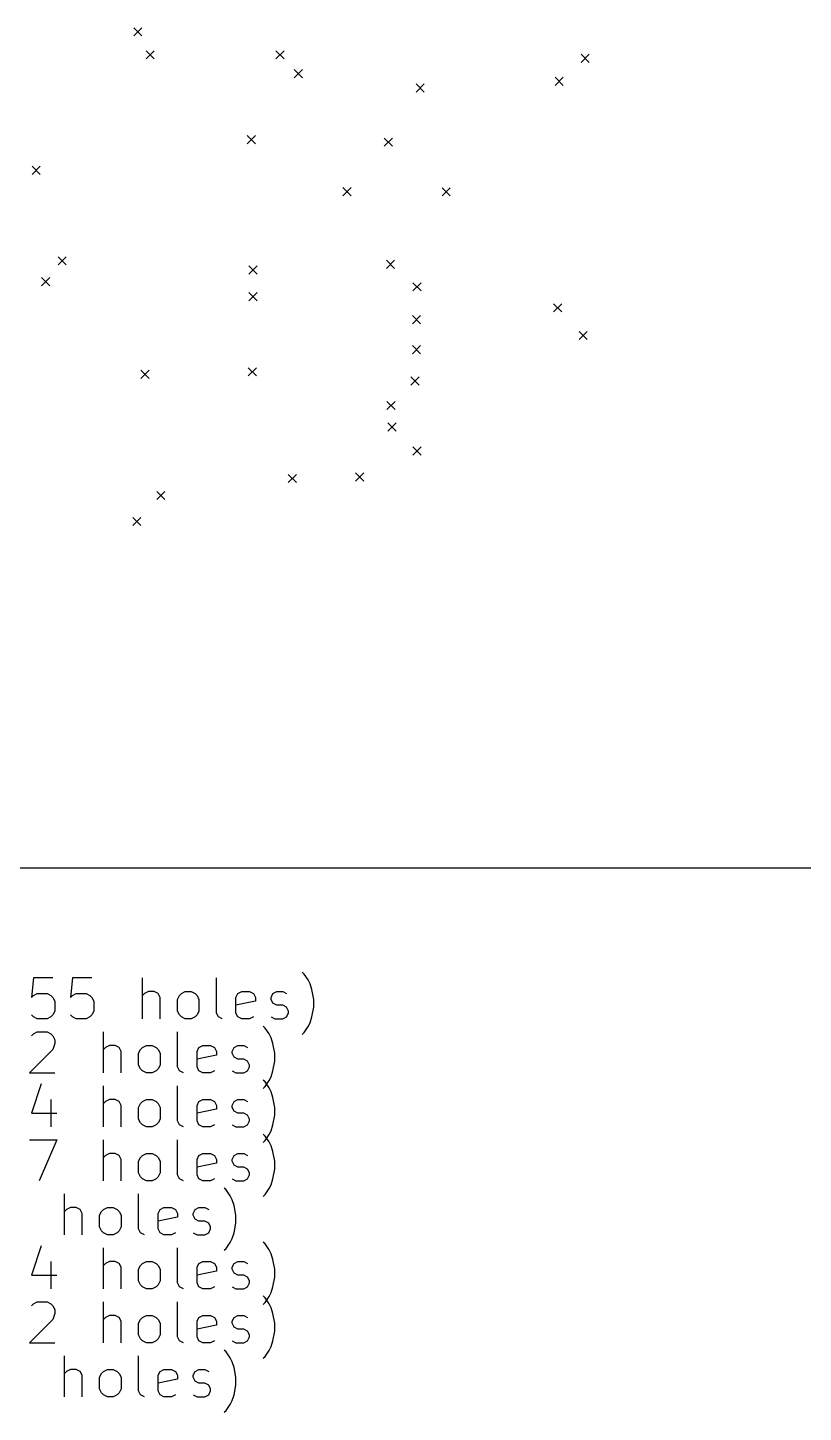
# Model space of a CAD drawing. Extents: x 1.89 to 8.04, y -7.21 to -1.3.
# Drawn here: x 3.474 to 4.967, y -7.207 to -4.541 of the extents above; entities that cross this region are included whole.
import ezdxf

# ---------------------------------------------------------------- set-up
doc = ezdxf.new("R2010")
doc.units = 0
doc.header["$MEASUREMENT"] = 0
doc.layers.add('BLACK', color=7, linetype='CONTINUOUS')

msp = doc.modelspace()

# ---------------------------------------------------------------- linework, layer by layer
at = {"layer": 'BLACK', "linetype": 'CONTINUOUS'}
for p, q in [((3.6781, -4.5413), (3.6939, -4.5571)), ((3.6939, -4.5413), (3.6781, -4.5571)), ((3.7018, -4.5856), (3.7175, -4.6014)), ((3.7175, -4.5856), (3.7018, -4.6014)), ((3.9518, -4.5856), (3.9675, -4.6014)), ((3.9675, -4.5856), (3.9518, -4.6014)), ((4.5394, -4.5925), (4.5551, -4.6083)), ((4.5551, -4.5925), (4.5394, -4.6083)), ((3.9872, -4.622), (4.003, -4.6378)), ((4.003, -4.622), (3.9872, -4.6378)), ((4.4892, -4.6368), (4.5049, -4.6526)), ((4.5049, -4.6368), (4.4892, -4.6526)), ((4.2215, -4.6496), (4.2372, -4.6654)), ((4.2372, -4.6496), (4.2215, -4.6654)), ((3.8967, -4.749), (3.9124, -4.7648)), ((3.9124, -4.749), (3.8967, -4.7648)), ((4.1604, -4.7539), (4.1762, -4.7697)), ((4.1762, -4.7539), (4.1604, -4.7697)), ((3.4823, -4.8081), (3.498, -4.8238)), ((3.498, -4.8081), (3.4823, -4.8238)), ((4.0807, -4.8492), (4.0965, -4.865)), ((4.0965, -4.8492), (4.0807, -4.865)), ((4.2717, -4.8494), (4.2874, -4.8652)), ((4.2874, -4.8494), (4.2717, -4.8652)), ((3.5325, -4.9823), (3.5482, -4.998)), ((3.5482, -4.9823), (3.5325, -4.998)), ((3.8996, -5), (3.9154, -5.0157)), ((3.9154, -5), (3.8996, -5.0157)), ((4.1644, -4.9892), (4.1801, -5.0049)), ((4.1801, -4.9892), (4.1644, -5.0049)), ((3.5007, -5.0226), (3.5165, -5.0384)), ((3.5165, -5.0226), (3.5007, -5.0384)), ((4.2156, -5.0325), (4.2313, -5.0482)), ((4.2313, -5.0325), (4.2156, -5.0482)), ((3.8996, -5.0512), (3.9154, -5.0669)), ((3.9154, -5.0512), (3.8996, -5.0669)), ((4.4862, -5.0728), (4.502, -5.0886)), ((4.502, -5.0728), (4.4862, -5.0886)), ((4.2146, -5.0955), (4.2303, -5.1112)), ((4.2303, -5.0955), (4.2146, -5.1112)), ((4.5354, -5.126), (4.5512, -5.1417)), ((4.5512, -5.126), (4.5354, -5.1417)), ((4.2146, -5.1535), (4.2303, -5.1693)), ((4.2303, -5.1535), (4.2146, -5.1693)), ((3.8986, -5.1959), (3.9144, -5.2116)), ((3.9144, -5.1959), (3.8986, -5.2116)), ((3.6919, -5.2008), (3.7077, -5.2165)), ((3.7077, -5.2008), (3.6919, -5.2165)), ((4.2116, -5.2136), (4.2274, -5.2293)), ((4.2274, -5.2136), (4.2116, -5.2293)), ((4.1654, -5.2608), (4.1811, -5.2766)), ((4.1811, -5.2608), (4.1654, -5.2766)), ((4.1673, -5.3022), (4.1831, -5.3179)), ((4.1831, -5.3022), (4.1673, -5.3179)), ((4.2156, -5.3484), (4.2313, -5.3642)), ((4.2313, -5.3484), (4.2156, -5.3642)), ((3.9754, -5.4016), (3.9911, -5.4173)), ((3.9911, -5.4016), (3.9754, -5.4173)), ((4.1053, -5.3986), (4.1211, -5.4144)), ((4.1211, -5.3986), (4.1053, -5.4144)), ((3.7224, -5.4341), (3.7382, -5.4498)), ((3.7382, -5.4341), (3.7224, -5.4498)), ((3.6762, -5.4843), (3.6919, -5.5)), ((3.6919, -5.4843), (3.6762, -5.5)), ((8.0404, -6.1596), (1.9744, -6.1596)), ((3.4849, -6.3709), (3.4812, -6.4084)), ((3.5224, -6.3709), (3.4849, -6.3709)), ((3.5599, -6.3709), (3.5562, -6.4084)), ((3.5974, -6.3709), (3.5599, -6.3709)), ((3.6949, -6.4496), (3.6949, -6.3709)), ((3.8374, -6.4384), (3.8374, -6.3709)), ((4.0061, -6.3634), (4.0024, -6.3596)), ((4.0136, -6.3746), (4.0061, -6.3634)), ((3.7062, -6.3971), (3.6987, -6.4009)), ((3.7174, -6.3971), (3.7062, -6.3971)), ((3.7249, -6.4009), (3.7174, -6.3971)), ((3.7699, -6.4009), (3.7774, -6.3971)), ((3.7774, -6.3971), (3.7886, -6.3971)), ((3.7886, -6.3971), (3.7961, -6.4009)), ((3.8786, -6.4009), (3.8861, -6.3971)), ((3.8861, -6.3971), (3.9011, -6.3971)), ((3.9011, -6.3971), (3.9086, -6.4009)), ((3.9461, -6.4009), (3.9536, -6.3971)), ((3.9536, -6.3971), (3.9649, -6.3971)), ((3.9649, -6.3971), (3.9724, -6.4009)), ((4.0174, -6.3821), (4.0136, -6.3746)), ((4.0211, -6.3934), (4.0174, -6.3821)), ((4.0249, -6.4121), (4.0211, -6.3934)), ((3.4812, -6.4084), (3.4849, -6.4046)), ((3.4849, -6.4046), (3.4924, -6.4009)), ((3.4924, -6.4009), (3.5112, -6.4009)), ((3.5112, -6.4009), (3.5187, -6.4046)), ((3.5187, -6.4046), (3.5224, -6.4084)), ((3.5224, -6.4084), (3.5262, -6.4159)), ((3.5262, -6.4159), (3.5262, -6.4346)), ((3.5562, -6.4084), (3.5599, -6.4046)), ((3.5599, -6.4046), (3.5674, -6.4009)), ((3.5674, -6.4009), (3.5862, -6.4009)), ((3.5862, -6.4009), (3.5937, -6.4046)), ((3.5937, -6.4046), (3.5974, -6.4084)), ((3.5974, -6.4084), (3.6012, -6.4159)), ((3.6012, -6.4159), (3.6012, -6.4346)), ((3.6987, -6.4009), (3.6949, -6.4046)), ((3.7287, -6.4084), (3.7249, -6.4009)), ((3.7287, -6.4496), (3.7287, -6.4084)), ((3.7624, -6.4121), (3.7661, -6.4046)), ((3.7624, -6.4346), (3.7624, -6.4121)), ((3.7661, -6.4046), (3.7699, -6.4009)), ((3.7961, -6.4009), (3.7999, -6.4046)), ((3.7999, -6.4046), (3.8036, -6.4121)), ((3.8036, -6.4121), (3.8036, -6.4346)), ((3.8749, -6.4084), (3.8786, -6.4009)), ((3.8749, -6.4384), (3.8749, -6.4084)), ((3.9124, -6.4159), (3.8749, -6.4234)), ((3.9086, -6.4009), (3.9124, -6.4084)), ((3.9124, -6.4084), (3.9124, -6.4159)), ((3.9424, -6.4084), (3.9461, -6.4009)), ((3.9424, -6.4121), (3.9424, -6.4084)), ((3.9461, -6.4196), (3.9424, -6.4121)), ((3.9536, -6.4234), (3.9461, -6.4196)), ((3.9649, -6.4234), (3.9536, -6.4234)), ((3.9724, -6.4271), (3.9649, -6.4234)), ((4.0249, -6.4271), (4.0249, -6.4121)), ((3.4849, -6.4459), (3.4812, -6.4421)), ((3.4924, -6.4496), (3.4849, -6.4459)), ((3.5112, -6.4496), (3.4924, -6.4496)), ((3.5187, -6.4459), (3.5112, -6.4496)), ((3.5224, -6.4421), (3.5187, -6.4459)), ((3.5262, -6.4346), (3.5224, -6.4421)), ((3.5599, -6.4459), (3.5562, -6.4421)), ((3.5674, -6.4496), (3.5599, -6.4459)), ((3.5862, -6.4496), (3.5674, -6.4496)), ((3.5937, -6.4459), (3.5862, -6.4496)), ((3.5974, -6.4421), (3.5937, -6.4459)), ((3.6012, -6.4346), (3.5974, -6.4421)), ((3.7661, -6.4421), (3.7624, -6.4346)), ((3.7699, -6.4459), (3.7661, -6.4421)), ((3.7774, -6.4496), (3.7699, -6.4459)), ((3.7886, -6.4496), (3.7774, -6.4496)), ((3.7961, -6.4459), (3.7886, -6.4496)), ((3.7999, -6.4421), (3.7961, -6.4459)), ((3.8036, -6.4346), (3.7999, -6.4421)), ((3.8411, -6.4459), (3.8374, -6.4384)), ((3.8486, -6.4496), (3.8411, -6.4459)), ((3.8786, -6.4459), (3.8749, -6.4384)), ((3.8861, -6.4496), (3.8786, -6.4459)), ((3.9011, -6.4496), (3.8861, -6.4496)), ((3.9086, -6.4459), (3.9011, -6.4496)), ((3.9424, -6.4459), (3.9499, -6.4496)), ((3.9499, -6.4496), (3.9649, -6.4496)), ((3.9649, -6.4496), (3.9724, -6.4459)), ((3.9761, -6.4346), (3.9724, -6.4271)), ((3.9724, -6.4459), (3.9761, -6.4384)), ((3.9761, -6.4384), (3.9761, -6.4346)), ((4.0174, -6.4571), (4.0211, -6.4459)), ((4.0211, -6.4459), (4.0249, -6.4271)), ((3.4849, -6.4785), (3.4924, -6.4748)), ((3.4924, -6.4748), (3.5112, -6.4748)), ((3.5112, -6.4748), (3.5187, -6.4785)), ((3.6199, -6.5535), (3.6199, -6.4748)), ((3.7624, -6.5423), (3.7624, -6.4748)), ((3.9311, -6.4673), (3.9274, -6.4635)), ((3.9386, -6.4785), (3.9311, -6.4673)), ((4.0024, -6.4796), (4.0061, -6.4758)), ((4.0061, -6.4758), (4.0136, -6.4646)), ((4.0136, -6.4646), (4.0174, -6.4571)), ((3.4812, -6.4823), (3.4849, -6.4785)), ((3.5187, -6.4785), (3.5224, -6.4823)), ((3.5224, -6.4823), (3.5262, -6.4898)), ((3.5262, -6.4973), (3.5224, -6.5085)), ((3.5262, -6.4898), (3.5262, -6.4973)), ((3.6312, -6.501), (3.6237, -6.5048)), ((3.6424, -6.501), (3.6312, -6.501)), ((3.6499, -6.5048), (3.6424, -6.501)), ((3.6949, -6.5048), (3.7024, -6.501)), ((3.7024, -6.501), (3.7137, -6.501)), ((3.7137, -6.501), (3.7212, -6.5048)), ((3.8036, -6.5048), (3.8111, -6.501)), ((3.8111, -6.501), (3.8261, -6.501)), ((3.8261, -6.501), (3.8336, -6.5048)), ((3.8711, -6.5048), (3.8786, -6.501)), ((3.8786, -6.501), (3.8899, -6.501)), ((3.8899, -6.501), (3.8974, -6.5048)), ((3.9424, -6.486), (3.9386, -6.4785)), ((3.9461, -6.4973), (3.9424, -6.486)), ((3.9499, -6.516), (3.9461, -6.4973)), ((3.5224, -6.5085), (3.4774, -6.5535)), ((3.6237, -6.5048), (3.6199, -6.5085)), ((3.6537, -6.5123), (3.6499, -6.5048)), ((3.6537, -6.5535), (3.6537, -6.5123)), ((3.6874, -6.516), (3.6912, -6.5085)), ((3.6874, -6.5385), (3.6874, -6.516)), ((3.6912, -6.5085), (3.6949, -6.5048)), ((3.7212, -6.5048), (3.7249, -6.5085)), ((3.7249, -6.5085), (3.7287, -6.516)), ((3.7287, -6.516), (3.7287, -6.5385)), ((3.7999, -6.5123), (3.8036, -6.5048)), ((3.7999, -6.5423), (3.7999, -6.5123)), ((3.8374, -6.5198), (3.7999, -6.5273)), ((3.8336, -6.5048), (3.8374, -6.5123)), ((3.8374, -6.5123), (3.8374, -6.5198)), ((3.8674, -6.5123), (3.8711, -6.5048)), ((3.8674, -6.516), (3.8674, -6.5123)), ((3.8711, -6.5235), (3.8674, -6.516)), ((3.8786, -6.5273), (3.8711, -6.5235)), ((3.8899, -6.5273), (3.8786, -6.5273)), ((3.8974, -6.531), (3.8899, -6.5273)), ((3.9011, -6.5385), (3.8974, -6.531)), ((3.9461, -6.5498), (3.9499, -6.531)), ((3.9499, -6.531), (3.9499, -6.516)), ((3.4774, -6.5535), (3.5262, -6.5535)), ((3.6912, -6.546), (3.6874, -6.5385)), ((3.6949, -6.5498), (3.6912, -6.546)), ((3.7024, -6.5535), (3.6949, -6.5498)), ((3.7137, -6.5535), (3.7024, -6.5535)), ((3.7212, -6.5498), (3.7137, -6.5535)), ((3.7249, -6.546), (3.7212, -6.5498)), ((3.7287, -6.5385), (3.7249, -6.546)), ((3.7661, -6.5498), (3.7624, -6.5423)), ((3.7736, -6.5535), (3.7661, -6.5498)), ((3.8036, -6.5498), (3.7999, -6.5423)), ((3.8111, -6.5535), (3.8036, -6.5498)), ((3.8261, -6.5535), (3.8111, -6.5535)), ((3.8336, -6.5498), (3.8261, -6.5535)), ((3.8674, -6.5498), (3.8749, -6.5535)), ((3.8749, -6.5535), (3.8899, -6.5535)), ((3.8899, -6.5535), (3.8974, -6.5498)), ((3.8974, -6.5498), (3.9011, -6.5423)), ((3.9011, -6.5423), (3.9011, -6.5385)), ((3.9424, -6.561), (3.9461, -6.5498)), ((3.4999, -6.575), (3.4812, -6.6312)), ((3.6199, -6.6575), (3.6199, -6.5787)), ((3.7624, -6.6462), (3.7624, -6.5787)), ((3.9311, -6.5712), (3.9274, -6.5675)), ((3.9274, -6.5835), (3.9311, -6.5798)), ((3.9311, -6.5798), (3.9386, -6.5685)), ((3.9386, -6.5825), (3.9311, -6.5712)), ((3.9386, -6.5685), (3.9424, -6.561)), ((3.9424, -6.59), (3.9386, -6.5825)), ((3.5187, -6.605), (3.5187, -6.6575)), ((3.6237, -6.6087), (3.6199, -6.6125)), ((3.6312, -6.605), (3.6237, -6.6087)), ((3.6424, -6.605), (3.6312, -6.605)), ((3.6499, -6.6087), (3.6424, -6.605)), ((3.6537, -6.6162), (3.6499, -6.6087)), ((3.6912, -6.6125), (3.6949, -6.6087)), ((3.6949, -6.6087), (3.7024, -6.605)), ((3.7024, -6.605), (3.7137, -6.605)), ((3.7137, -6.605), (3.7212, -6.6087)), ((3.7212, -6.6087), (3.7249, -6.6125)), ((3.7999, -6.6162), (3.8036, -6.6087)), ((3.8036, -6.6087), (3.8111, -6.605)), ((3.8111, -6.605), (3.8261, -6.605)), ((3.8261, -6.605), (3.8336, -6.6087)), ((3.8336, -6.6087), (3.8374, -6.6162)), ((3.8674, -6.6162), (3.8711, -6.6087)), ((3.8711, -6.6087), (3.8786, -6.605)), ((3.8786, -6.605), (3.8899, -6.605)), ((3.8899, -6.605), (3.8974, -6.6087)), ((3.9461, -6.6012), (3.9424, -6.59)), ((3.9499, -6.62), (3.9461, -6.6012)), ((3.4812, -6.6312), (3.5299, -6.6312)), ((3.6537, -6.6575), (3.6537, -6.6162)), ((3.6874, -6.62), (3.6912, -6.6125)), ((3.6874, -6.6425), (3.6874, -6.62)), ((3.7249, -6.6125), (3.7287, -6.62)), ((3.7287, -6.62), (3.7287, -6.6425)), ((3.7999, -6.6462), (3.7999, -6.6162)), ((3.8374, -6.6237), (3.7999, -6.6312)), ((3.8374, -6.6162), (3.8374, -6.6237)), ((3.8674, -6.62), (3.8674, -6.6162)), ((3.8711, -6.6275), (3.8674, -6.62)), ((3.8786, -6.6312), (3.8711, -6.6275)), ((3.8899, -6.6312), (3.8786, -6.6312)), ((3.8974, -6.635), (3.8899, -6.6312)), ((3.9011, -6.6425), (3.8974, -6.635)), ((3.9461, -6.6537), (3.9499, -6.635)), ((3.9499, -6.635), (3.9499, -6.62)), ((3.6912, -6.65), (3.6874, -6.6425)), ((3.6949, -6.6537), (3.6912, -6.65)), ((3.7024, -6.6575), (3.6949, -6.6537)), ((3.7137, -6.6575), (3.7024, -6.6575)), ((3.7212, -6.6537), (3.7137, -6.6575)), ((3.7249, -6.65), (3.7212, -6.6537)), ((3.7287, -6.6425), (3.7249, -6.65)), ((3.7661, -6.6537), (3.7624, -6.6462)), ((3.7736, -6.6575), (3.7661, -6.6537)), ((3.8036, -6.6537), (3.7999, -6.6462)), ((3.8111, -6.6575), (3.8036, -6.6537)), ((3.8261, -6.6575), (3.8111, -6.6575)), ((3.8336, -6.6537), (3.8261, -6.6575)), ((3.8674, -6.6537), (3.8749, -6.6575)), ((3.8749, -6.6575), (3.8899, -6.6575)), ((3.8899, -6.6575), (3.8974, -6.6537)), ((3.8974, -6.6537), (3.9011, -6.6462)), ((3.9011, -6.6462), (3.9011, -6.6425)), ((3.9424, -6.665), (3.9461, -6.6537)), ((3.4774, -6.6827), (3.5299, -6.6827)), ((3.5299, -6.6827), (3.4962, -6.7614)), ((3.6199, -6.7614), (3.6199, -6.6827)), ((3.7624, -6.7502), (3.7624, -6.6827)), ((3.9311, -6.6752), (3.9274, -6.6714)), ((3.9274, -6.6875), (3.9311, -6.6837)), ((3.9311, -6.6837), (3.9386, -6.6725)), ((3.9386, -6.6864), (3.9311, -6.6752)), ((3.9386, -6.6725), (3.9424, -6.665)), ((3.9424, -6.6939), (3.9386, -6.6864)), ((3.6237, -6.7127), (3.6199, -6.7164)), ((3.6312, -6.7089), (3.6237, -6.7127)), ((3.6424, -6.7089), (3.6312, -6.7089)), ((3.6499, -6.7127), (3.6424, -6.7089)), ((3.6537, -6.7202), (3.6499, -6.7127)), ((3.6874, -6.7239), (3.6912, -6.7164)), ((3.6912, -6.7164), (3.6949, -6.7127)), ((3.6949, -6.7127), (3.7024, -6.7089)), ((3.7024, -6.7089), (3.7137, -6.7089)), ((3.7137, -6.7089), (3.7212, -6.7127)), ((3.7212, -6.7127), (3.7249, -6.7164)), ((3.7249, -6.7164), (3.7287, -6.7239)), ((3.7999, -6.7202), (3.8036, -6.7127)), ((3.8036, -6.7127), (3.8111, -6.7089)), ((3.8111, -6.7089), (3.8261, -6.7089)), ((3.8261, -6.7089), (3.8336, -6.7127)), ((3.8336, -6.7127), (3.8374, -6.7202)), ((3.8674, -6.7202), (3.8711, -6.7127)), ((3.8711, -6.7127), (3.8786, -6.7089)), ((3.8786, -6.7089), (3.8899, -6.7089)), ((3.8899, -6.7089), (3.8974, -6.7127)), ((3.9461, -6.7052), (3.9424, -6.6939)), ((3.9499, -6.7239), (3.9461, -6.7052)), ((3.6537, -6.7614), (3.6537, -6.7202)), ((3.6874, -6.7464), (3.6874, -6.7239)), ((3.7287, -6.7239), (3.7287, -6.7464)), ((3.7999, -6.7502), (3.7999, -6.7202)), ((3.8374, -6.7277), (3.7999, -6.7352)), ((3.8374, -6.7202), (3.8374, -6.7277)), ((3.8674, -6.7239), (3.8674, -6.7202)), ((3.8711, -6.7314), (3.8674, -6.7239)), ((3.8786, -6.7352), (3.8711, -6.7314)), ((3.8899, -6.7352), (3.8786, -6.7352)), ((3.8974, -6.7389), (3.8899, -6.7352)), ((3.9011, -6.7464), (3.8974, -6.7389)), ((3.9461, -6.7577), (3.9499, -6.7389)), ((3.9499, -6.7389), (3.9499, -6.7239)), ((3.6912, -6.7539), (3.6874, -6.7464)), ((3.6949, -6.7577), (3.6912, -6.7539)), ((3.7024, -6.7614), (3.6949, -6.7577)), ((3.7137, -6.7614), (3.7024, -6.7614)), ((3.7212, -6.7577), (3.7137, -6.7614)), ((3.7249, -6.7539), (3.7212, -6.7577)), ((3.7287, -6.7464), (3.7249, -6.7539)), ((3.7661, -6.7577), (3.7624, -6.7502)), ((3.7736, -6.7614), (3.7661, -6.7577)), ((3.8036, -6.7577), (3.7999, -6.7502)), ((3.8111, -6.7614), (3.8036, -6.7577)), ((3.8261, -6.7614), (3.8111, -6.7614)), ((3.8336, -6.7577), (3.8261, -6.7614)), ((3.8674, -6.7577), (3.8749, -6.7614)), ((3.8749, -6.7614), (3.8899, -6.7614)), ((3.8899, -6.7614), (3.8974, -6.7577)), ((3.8974, -6.7577), (3.9011, -6.7502)), ((3.9011, -6.7502), (3.9011, -6.7464)), ((3.9386, -6.7764), (3.9424, -6.7689)), ((3.9424, -6.7689), (3.9461, -6.7577)), ((3.5449, -6.8653), (3.5449, -6.7866)), ((3.6874, -6.8541), (3.6874, -6.7866)), ((3.8561, -6.7791), (3.8524, -6.7754)), ((3.8636, -6.7904), (3.8561, -6.7791)), ((3.8674, -6.7979), (3.8636, -6.7904)), ((3.9274, -6.7914), (3.9311, -6.7877)), ((3.9311, -6.7877), (3.9386, -6.7764)), ((3.5487, -6.8166), (3.5449, -6.8204)), ((3.5562, -6.8129), (3.5487, -6.8166)), ((3.5674, -6.8129), (3.5562, -6.8129)), ((3.5749, -6.8166), (3.5674, -6.8129)), ((3.5787, -6.8241), (3.5749, -6.8166)), ((3.5787, -6.8653), (3.5787, -6.8241)), ((3.6124, -6.8279), (3.6162, -6.8204)), ((3.6162, -6.8204), (3.6199, -6.8166)), ((3.6199, -6.8166), (3.6274, -6.8129)), ((3.6274, -6.8129), (3.6387, -6.8129)), ((3.6387, -6.8129), (3.6462, -6.8166)), ((3.6462, -6.8166), (3.6499, -6.8204)), ((3.6499, -6.8204), (3.6537, -6.8279)), ((3.7249, -6.8241), (3.7287, -6.8166)), ((3.7249, -6.8541), (3.7249, -6.8241)), ((3.7287, -6.8166), (3.7362, -6.8129)), ((3.7362, -6.8129), (3.7511, -6.8129)), ((3.7511, -6.8129), (3.7586, -6.8166)), ((3.7586, -6.8166), (3.7624, -6.8241)), ((3.7624, -6.8241), (3.7624, -6.8316)), ((3.7924, -6.8241), (3.7961, -6.8166)), ((3.7924, -6.8279), (3.7924, -6.8241)), ((3.7961, -6.8166), (3.8036, -6.8129)), ((3.8036, -6.8129), (3.8149, -6.8129)), ((3.8149, -6.8129), (3.8224, -6.8166)), ((3.8711, -6.8091), (3.8674, -6.7979)), ((3.8749, -6.8279), (3.8711, -6.8091)), ((3.6124, -6.8503), (3.6124, -6.8279)), ((3.6162, -6.8578), (3.6124, -6.8503)), ((3.6537, -6.8503), (3.6499, -6.8578)), ((3.6537, -6.8279), (3.6537, -6.8503)), ((3.7624, -6.8316), (3.7249, -6.8391)), ((3.7961, -6.8354), (3.7924, -6.8279)), ((3.8036, -6.8391), (3.7961, -6.8354)), ((3.8149, -6.8391), (3.8036, -6.8391)), ((3.8224, -6.8429), (3.8149, -6.8391)), ((3.8261, -6.8503), (3.8224, -6.8429)), ((3.8261, -6.8541), (3.8261, -6.8503)), ((3.8711, -6.8616), (3.8749, -6.8429)), ((3.8749, -6.8429), (3.8749, -6.8279)), ((3.6199, -6.8616), (3.6162, -6.8578)), ((3.6274, -6.8653), (3.6199, -6.8616)), ((3.6387, -6.8653), (3.6274, -6.8653)), ((3.6462, -6.8616), (3.6387, -6.8653)), ((3.6499, -6.8578), (3.6462, -6.8616)), ((3.6912, -6.8616), (3.6874, -6.8541)), ((3.6987, -6.8653), (3.6912, -6.8616)), ((3.7287, -6.8616), (3.7249, -6.8541)), ((3.7362, -6.8653), (3.7287, -6.8616)), ((3.7511, -6.8653), (3.7362, -6.8653)), ((3.7586, -6.8616), (3.7511, -6.8653)), ((3.7924, -6.8616), (3.7999, -6.8653)), ((3.7999, -6.8653), (3.8149, -6.8653)), ((3.8149, -6.8653), (3.8224, -6.8616)), ((3.8224, -6.8616), (3.8261, -6.8541)), ((3.8636, -6.8803), (3.8674, -6.8728)), ((3.8674, -6.8728), (3.8711, -6.8616)), ((3.4999, -6.8868), (3.4812, -6.943)), ((3.6199, -6.9693), (3.6199, -6.8905)), ((3.7624, -6.958), (3.7624, -6.8905)), ((3.8524, -6.8953), (3.8561, -6.8916)), ((3.8561, -6.8916), (3.8636, -6.8803)), ((3.9311, -6.883), (3.9274, -6.8793)), ((3.9386, -6.8943), (3.9311, -6.883)), ((3.9424, -6.9018), (3.9386, -6.8943)), ((3.9461, -6.913), (3.9424, -6.9018)), ((3.5187, -6.9168), (3.5187, -6.9693)), ((3.6237, -6.9205), (3.6199, -6.9243)), ((3.6312, -6.9168), (3.6237, -6.9205)), ((3.6424, -6.9168), (3.6312, -6.9168)), ((3.6499, -6.9205), (3.6424, -6.9168)), ((3.6537, -6.928), (3.6499, -6.9205)), ((3.6537, -6.9693), (3.6537, -6.928)), ((3.6874, -6.9318), (3.6912, -6.9243)), ((3.6912, -6.9243), (3.6949, -6.9205)), ((3.6949, -6.9205), (3.7024, -6.9168)), ((3.7024, -6.9168), (3.7137, -6.9168)), ((3.7137, -6.9168), (3.7212, -6.9205)), ((3.7212, -6.9205), (3.7249, -6.9243)), ((3.7249, -6.9243), (3.7287, -6.9318)), ((3.7999, -6.928), (3.8036, -6.9205)), ((3.7999, -6.958), (3.7999, -6.928)), ((3.8036, -6.9205), (3.8111, -6.9168)), ((3.8111, -6.9168), (3.8261, -6.9168)), ((3.8261, -6.9168), (3.8336, -6.9205)), ((3.8336, -6.9205), (3.8374, -6.928)), ((3.8374, -6.928), (3.8374, -6.9355)), ((3.8674, -6.928), (3.8711, -6.9205)), ((3.8674, -6.9318), (3.8674, -6.928)), ((3.8711, -6.9205), (3.8786, -6.9168)), ((3.8786, -6.9168), (3.8899, -6.9168)), ((3.8899, -6.9168), (3.8974, -6.9205)), ((3.9499, -6.9318), (3.9461, -6.913)), ((3.4812, -6.943), (3.5299, -6.943)), ((3.6874, -6.9543), (3.6874, -6.9318)), ((3.6912, -6.9618), (3.6874, -6.9543)), ((3.7287, -6.9543), (3.7249, -6.9618)), ((3.7287, -6.9318), (3.7287, -6.9543)), ((3.8374, -6.9355), (3.7999, -6.943)), ((3.8711, -6.9393), (3.8674, -6.9318)), ((3.8786, -6.943), (3.8711, -6.9393)), ((3.8899, -6.943), (3.8786, -6.943)), ((3.8974, -6.9468), (3.8899, -6.943)), ((3.9011, -6.9543), (3.8974, -6.9468)), ((3.9011, -6.958), (3.9011, -6.9543)), ((3.9461, -6.9655), (3.9499, -6.9468)), ((3.9499, -6.9468), (3.9499, -6.9318)), ((3.6949, -6.9655), (3.6912, -6.9618)), ((3.7024, -6.9693), (3.6949, -6.9655)), ((3.7137, -6.9693), (3.7024, -6.9693)), ((3.7212, -6.9655), (3.7137, -6.9693)), ((3.7249, -6.9618), (3.7212, -6.9655)), ((3.7661, -6.9655), (3.7624, -6.958)), ((3.7736, -6.9693), (3.7661, -6.9655)), ((3.8036, -6.9655), (3.7999, -6.958)), ((3.8111, -6.9693), (3.8036, -6.9655)), ((3.8261, -6.9693), (3.8111, -6.9693)), ((3.8336, -6.9655), (3.8261, -6.9693)), ((3.8674, -6.9655), (3.8749, -6.9693)), ((3.8749, -6.9693), (3.8899, -6.9693)), ((3.8899, -6.9693), (3.8974, -6.9655)), ((3.8974, -6.9655), (3.9011, -6.958)), ((3.9311, -6.987), (3.9274, -6.9832)), ((3.9311, -6.9955), (3.9386, -6.9843)), ((3.9386, -6.9843), (3.9424, -6.9768)), ((3.9424, -6.9768), (3.9461, -6.9655)), ((3.4812, -7.002), (3.4849, -6.9982)), ((3.4849, -6.9982), (3.4924, -6.9945)), ((3.4924, -6.9945), (3.5112, -6.9945)), ((3.5112, -6.9945), (3.5187, -6.9982)), ((3.5187, -6.9982), (3.5224, -7.002)), ((3.5224, -7.002), (3.5262, -7.0095)), ((3.5262, -7.0095), (3.5262, -7.017)), ((3.6199, -7.0732), (3.6199, -6.9945)), ((3.7624, -7.062), (3.7624, -6.9945)), ((3.9274, -6.9993), (3.9311, -6.9955)), ((3.9386, -6.9982), (3.9311, -6.987)), ((3.9424, -7.0057), (3.9386, -6.9982)), ((3.9461, -7.017), (3.9424, -7.0057)), ((3.5224, -7.0282), (3.4774, -7.0732)), ((3.5262, -7.017), (3.5224, -7.0282)), ((3.6237, -7.0245), (3.6199, -7.0282)), ((3.6312, -7.0207), (3.6237, -7.0245)), ((3.6424, -7.0207), (3.6312, -7.0207)), ((3.6499, -7.0245), (3.6424, -7.0207)), ((3.6537, -7.032), (3.6499, -7.0245)), ((3.6537, -7.0732), (3.6537, -7.032)), ((3.6874, -7.0357), (3.6912, -7.0282)), ((3.6874, -7.0582), (3.6874, -7.0357)), ((3.6912, -7.0282), (3.6949, -7.0245)), ((3.6949, -7.0245), (3.7024, -7.0207)), ((3.7024, -7.0207), (3.7137, -7.0207)), ((3.7137, -7.0207), (3.7212, -7.0245)), ((3.7212, -7.0245), (3.7249, -7.0282)), ((3.7249, -7.0282), (3.7287, -7.0357)), ((3.7287, -7.0357), (3.7287, -7.0582)), ((3.7999, -7.032), (3.8036, -7.0245)), ((3.7999, -7.062), (3.7999, -7.032)), ((3.8036, -7.0245), (3.8111, -7.0207)), ((3.8111, -7.0207), (3.8261, -7.0207)), ((3.8261, -7.0207), (3.8336, -7.0245)), ((3.8336, -7.0245), (3.8374, -7.032)), ((3.8374, -7.032), (3.8374, -7.0395)), ((3.8674, -7.032), (3.8711, -7.0245)), ((3.8674, -7.0357), (3.8674, -7.032)), ((3.8711, -7.0432), (3.8674, -7.0357)), ((3.8711, -7.0245), (3.8786, -7.0207)), ((3.8786, -7.0207), (3.8899, -7.0207)), ((3.8899, -7.0207), (3.8974, -7.0245)), ((3.9499, -7.0357), (3.9461, -7.017)), ((3.9499, -7.0507), (3.9499, -7.0357)), ((3.6912, -7.0657), (3.6874, -7.0582)), ((3.7287, -7.0582), (3.7249, -7.0657)), ((3.7661, -7.0695), (3.7624, -7.062)), ((3.8374, -7.0395), (3.7999, -7.047)), ((3.8036, -7.0695), (3.7999, -7.062)), ((3.8786, -7.047), (3.8711, -7.0432)), ((3.8899, -7.047), (3.8786, -7.047)), ((3.8974, -7.0507), (3.8899, -7.047)), ((3.9011, -7.0582), (3.8974, -7.0507)), ((3.8974, -7.0695), (3.9011, -7.062)), ((3.9011, -7.062), (3.9011, -7.0582)), ((3.9461, -7.0695), (3.9499, -7.0507)), ((3.4774, -7.0732), (3.5262, -7.0732)), ((3.6949, -7.0695), (3.6912, -7.0657)), ((3.7024, -7.0732), (3.6949, -7.0695)), ((3.7137, -7.0732), (3.7024, -7.0732)), ((3.7212, -7.0695), (3.7137, -7.0732)), ((3.7249, -7.0657), (3.7212, -7.0695)), ((3.7736, -7.0732), (3.7661, -7.0695)), ((3.8111, -7.0732), (3.8036, -7.0695)), ((3.8261, -7.0732), (3.8111, -7.0732)), ((3.8336, -7.0695), (3.8261, -7.0732)), ((3.8561, -7.0909), (3.8524, -7.0872)), ((3.8636, -7.1022), (3.8561, -7.0909)), ((3.8674, -7.0695), (3.8749, -7.0732)), ((3.8749, -7.0732), (3.8899, -7.0732)), ((3.8899, -7.0732), (3.8974, -7.0695)), ((3.9311, -7.0995), (3.9386, -7.0882)), ((3.9386, -7.0882), (3.9424, -7.0807)), ((3.9424, -7.0807), (3.9461, -7.0695)), ((3.5449, -7.1772), (3.5449, -7.0984)), ((3.6874, -7.1659), (3.6874, -7.0984)), ((3.8674, -7.1097), (3.8636, -7.1022)), ((3.8711, -7.1209), (3.8674, -7.1097)), ((3.9274, -7.1032), (3.9311, -7.0995)), ((3.5487, -7.1284), (3.5449, -7.1322)), ((3.5562, -7.1247), (3.5487, -7.1284)), ((3.5674, -7.1247), (3.5562, -7.1247)), ((3.5749, -7.1284), (3.5674, -7.1247)), ((3.5787, -7.1359), (3.5749, -7.1284)), ((3.5787, -7.1772), (3.5787, -7.1359)), ((3.6124, -7.1397), (3.6162, -7.1322)), ((3.6124, -7.1622), (3.6124, -7.1397)), ((3.6162, -7.1322), (3.6199, -7.1284)), ((3.6199, -7.1284), (3.6274, -7.1247)), ((3.6274, -7.1247), (3.6387, -7.1247)), ((3.6387, -7.1247), (3.6462, -7.1284)), ((3.6462, -7.1284), (3.6499, -7.1322)), ((3.6499, -7.1322), (3.6537, -7.1397)), ((3.6537, -7.1397), (3.6537, -7.1622)), ((3.7249, -7.1359), (3.7287, -7.1284)), ((3.7249, -7.1659), (3.7249, -7.1359)), ((3.7624, -7.1434), (3.7249, -7.1509)), ((3.7287, -7.1284), (3.7362, -7.1247)), ((3.7362, -7.1247), (3.7511, -7.1247)), ((3.7511, -7.1247), (3.7586, -7.1284)), ((3.7586, -7.1284), (3.7624, -7.1359)), ((3.7624, -7.1359), (3.7624, -7.1434)), ((3.7924, -7.1359), (3.7961, -7.1284)), ((3.7924, -7.1397), (3.7924, -7.1359)), ((3.7961, -7.1472), (3.7924, -7.1397)), ((3.7961, -7.1284), (3.8036, -7.1247)), ((3.8036, -7.1247), (3.8149, -7.1247)), ((3.8149, -7.1247), (3.8224, -7.1284)), ((3.8749, -7.1397), (3.8711, -7.1209)), ((3.8749, -7.1547), (3.8749, -7.1397)), ((3.6162, -7.1697), (3.6124, -7.1622)), ((3.6199, -7.1734), (3.6162, -7.1697)), ((3.6499, -7.1697), (3.6462, -7.1734)), ((3.6537, -7.1622), (3.6499, -7.1697)), ((3.6912, -7.1734), (3.6874, -7.1659)), ((3.7287, -7.1734), (3.7249, -7.1659)), ((3.8036, -7.1509), (3.7961, -7.1472)), ((3.8149, -7.1509), (3.8036, -7.1509)), ((3.8224, -7.1547), (3.8149, -7.1509)), ((3.8261, -7.1622), (3.8224, -7.1547)), ((3.8224, -7.1734), (3.8261, -7.1659)), ((3.8261, -7.1659), (3.8261, -7.1622)), ((3.8711, -7.1734), (3.8749, -7.1547)), ((3.6274, -7.1772), (3.6199, -7.1734)), ((3.6387, -7.1772), (3.6274, -7.1772)), ((3.6462, -7.1734), (3.6387, -7.1772)), ((3.6987, -7.1772), (3.6912, -7.1734)), ((3.7362, -7.1772), (3.7287, -7.1734)), ((3.7511, -7.1772), (3.7362, -7.1772)), ((3.7586, -7.1734), (3.7511, -7.1772)), ((3.7924, -7.1734), (3.7999, -7.1772)), ((3.7999, -7.1772), (3.8149, -7.1772)), ((3.8149, -7.1772), (3.8224, -7.1734)), ((3.8561, -7.2034), (3.8636, -7.1922)), ((3.8636, -7.1922), (3.8674, -7.1847)), ((3.8674, -7.1847), (3.8711, -7.1734)), ((3.8524, -7.2072), (3.8561, -7.2034))]:
    msp.add_line(p, q, dxfattribs=at)

doc.saveas('drawing.dxf')
